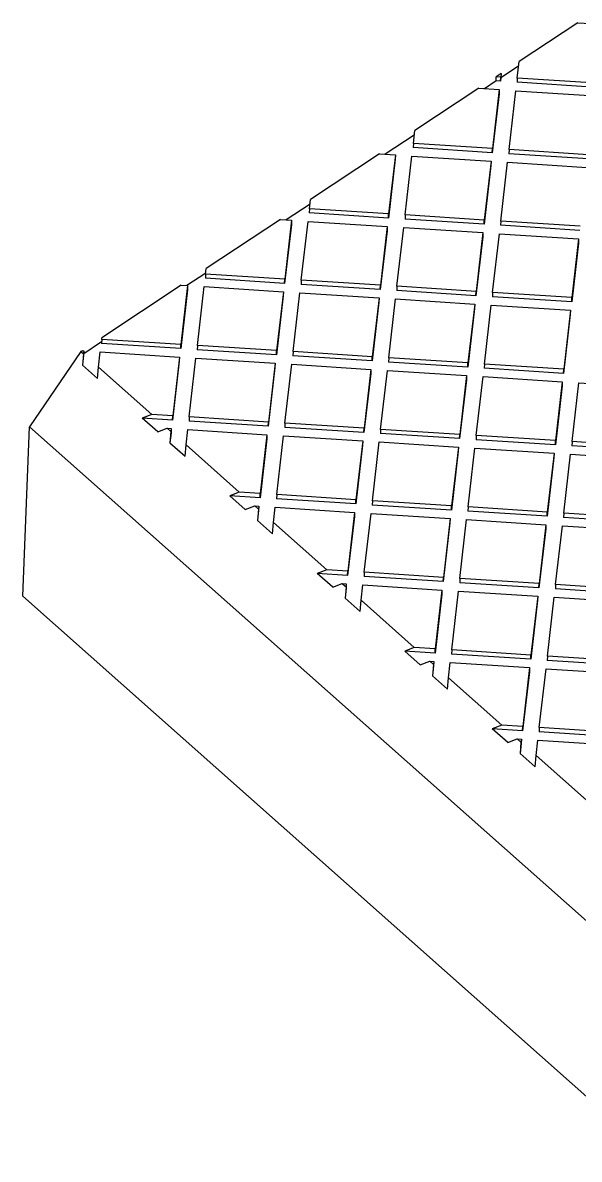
# Model space of a CAD drawing. Header units: millimetres. Extents: x -2140 to -1200, y 2406 to 2649.
# Drawn here: x -1272.08 to -1263.66, y 2438.39 to 2455.56 of the extents above; entities that cross this region are included whole.
import ezdxf

# ---------------------------------------------------------------- set-up
doc = ezdxf.new("R2010")
doc.units = ezdxf.units.MM

msp = doc.modelspace()

# ---------------------------------------------------------------- linework, layer by layer
at = {"color": 7, "linetype": 'Continuous', "lineweight": 25}
for p, q in [((-1263.684, 2455.564), (-1264.572, 2454.976)), ((-1263.684, 2455.564), (-1263.302, 2455.54)), ((-1264.58, 2454.909), (-1264.847, 2454.733)), ((-1264.601, 2454.728), (-1264.572, 2454.976)), ((-1264.92, 2454.684), (-1264.918, 2454.748)), ((-1264.844, 2454.797), (-1264.918, 2454.748)), ((-1264.85, 2454.744), (-1264.918, 2454.748)), ((-1264.853, 2454.68), (-1264.85, 2454.744)), ((-1264.847, 2454.733), (-1264.853, 2454.68)), ((-1264.844, 2454.797), (-1264.85, 2454.744)), ((-1264.844, 2454.797), (-1264.847, 2454.733)), ((-1264.601, 2454.728), (-1264.603, 2454.664)), ((-1263.404, 2454.65), (-1264.601, 2454.728)), ((-1265.183, 2454.573), (-1266.149, 2453.934)), ((-1265.183, 2454.573), (-1264.872, 2454.553)), ((-1264.92, 2454.684), (-1265.097, 2454.567)), ((-1264.872, 2454.553), (-1264.974, 2453.664)), ((-1264.853, 2454.68), (-1264.92, 2454.684)), ((-1264.872, 2454.553), (-1264.875, 2454.489)), ((-1264.724, 2453.648), (-1264.623, 2454.537)), ((-1264.623, 2454.537), (-1263.426, 2454.459)), ((-1263.406, 2454.586), (-1264.603, 2454.664)), ((-1264.875, 2454.489), (-1264.977, 2453.6)), ((-1266.157, 2453.866), (-1266.596, 2453.576)), ((-1266.171, 2453.741), (-1266.149, 2453.934)), ((-1266.171, 2453.741), (-1266.174, 2453.677)), ((-1264.977, 2453.6), (-1266.174, 2453.677)), ((-1264.974, 2453.664), (-1266.171, 2453.741)), ((-1266.682, 2453.581), (-1267.726, 2452.891)), ((-1266.682, 2453.581), (-1266.442, 2453.566)), ((-1266.445, 2453.502), (-1266.547, 2452.613)), ((-1266.442, 2453.566), (-1266.544, 2452.677)), ((-1266.442, 2453.566), (-1266.445, 2453.502)), ((-1266.295, 2452.661), (-1266.193, 2453.55)), ((-1266.193, 2453.55), (-1264.996, 2453.473)), ((-1264.977, 2453.6), (-1264.974, 2453.664)), ((-1264.724, 2453.648), (-1264.727, 2453.583)), ((-1263.53, 2453.506), (-1264.727, 2453.583)), ((-1263.527, 2453.57), (-1264.724, 2453.648)), ((-1264.998, 2453.409), (-1265.1, 2452.519)), ((-1264.996, 2453.473), (-1265.098, 2452.583)), ((-1264.996, 2453.473), (-1264.998, 2453.409)), ((-1264.848, 2452.567), (-1264.746, 2453.457)), ((-1264.746, 2453.457), (-1263.549, 2453.379)), ((-1267.733, 2452.823), (-1268.095, 2452.584)), ((-1267.741, 2452.754), (-1267.726, 2452.891)), ((-1267.741, 2452.754), (-1267.744, 2452.69)), ((-1266.547, 2452.613), (-1267.744, 2452.69)), ((-1266.544, 2452.677), (-1267.741, 2452.754)), ((-1266.547, 2452.613), (-1266.544, 2452.677)), ((-1266.295, 2452.661), (-1266.297, 2452.597)), ((-1265.098, 2452.583), (-1266.295, 2452.661)), ((-1268.181, 2452.59), (-1269.302, 2451.848)), ((-1268.181, 2452.59), (-1268.013, 2452.579)), ((-1268.015, 2452.515), (-1268.117, 2451.626)), ((-1268.013, 2452.579), (-1268.114, 2451.69)), ((-1268.013, 2452.579), (-1268.015, 2452.515)), ((-1267.865, 2451.674), (-1267.763, 2452.563)), ((-1267.763, 2452.563), (-1266.566, 2452.486)), ((-1266.566, 2452.486), (-1266.668, 2451.597)), ((-1266.566, 2452.486), (-1266.569, 2452.422)), ((-1266.418, 2451.581), (-1266.317, 2452.47)), ((-1266.317, 2452.47), (-1265.119, 2452.393)), ((-1265.1, 2452.519), (-1266.297, 2452.597)), ((-1265.1, 2452.519), (-1265.098, 2452.583)), ((-1264.848, 2452.567), (-1264.851, 2452.503)), ((-1263.654, 2452.426), (-1264.851, 2452.503)), ((-1263.651, 2452.49), (-1264.848, 2452.567)), ((-1266.569, 2452.422), (-1266.67, 2451.533)), ((-1265.122, 2452.329), (-1265.224, 2451.439)), ((-1265.119, 2452.393), (-1265.221, 2451.503)), ((-1265.119, 2452.393), (-1265.122, 2452.329)), ((-1264.972, 2451.487), (-1264.87, 2452.376)), ((-1264.87, 2452.376), (-1263.673, 2452.299)), ((-1263.673, 2452.299), (-1263.775, 2451.41)), ((-1263.673, 2452.299), (-1263.675, 2452.235)), ((-1263.675, 2452.235), (-1263.777, 2451.346)), ((-1269.312, 2451.767), (-1269.302, 2451.848)), ((-1269.31, 2451.781), (-1269.594, 2451.593)), ((-1269.312, 2451.767), (-1269.314, 2451.703)), ((-1268.117, 2451.626), (-1269.314, 2451.703)), ((-1268.114, 2451.69), (-1269.312, 2451.767)), ((-1268.117, 2451.626), (-1268.114, 2451.69)), ((-1267.865, 2451.674), (-1267.868, 2451.61)), ((-1266.668, 2451.597), (-1267.865, 2451.674)), ((-1269.68, 2451.599), (-1270.879, 2450.805)), ((-1269.586, 2451.528), (-1269.687, 2450.639)), ((-1269.583, 2451.592), (-1269.685, 2450.703)), ((-1269.68, 2451.599), (-1269.583, 2451.592)), ((-1269.583, 2451.592), (-1269.586, 2451.528)), ((-1269.435, 2450.687), (-1269.333, 2451.576)), ((-1269.333, 2451.576), (-1268.136, 2451.499)), ((-1268.136, 2451.499), (-1268.238, 2450.61)), ((-1268.136, 2451.499), (-1268.139, 2451.435)), ((-1267.989, 2450.594), (-1267.887, 2451.483)), ((-1267.887, 2451.483), (-1266.69, 2451.406)), ((-1266.67, 2451.533), (-1267.868, 2451.61)), ((-1266.67, 2451.533), (-1266.668, 2451.597)), ((-1266.418, 2451.581), (-1266.421, 2451.517)), ((-1265.224, 2451.439), (-1266.421, 2451.517)), ((-1265.221, 2451.503), (-1266.418, 2451.581)), ((-1265.224, 2451.439), (-1265.221, 2451.503)), ((-1264.972, 2451.487), (-1264.974, 2451.423)), ((-1263.775, 2451.41), (-1264.972, 2451.487)), ((-1268.139, 2451.435), (-1268.241, 2450.546)), ((-1266.692, 2451.342), (-1266.794, 2450.453)), ((-1266.69, 2451.406), (-1266.791, 2450.517)), ((-1266.69, 2451.406), (-1266.692, 2451.342)), ((-1266.542, 2450.501), (-1266.44, 2451.39)), ((-1266.44, 2451.39), (-1265.243, 2451.312)), ((-1265.243, 2451.312), (-1265.345, 2450.423)), ((-1265.243, 2451.312), (-1265.246, 2451.248)), ((-1265.095, 2450.407), (-1264.994, 2451.296)), ((-1264.994, 2451.296), (-1263.796, 2451.219)), ((-1263.777, 2451.346), (-1264.974, 2451.423)), ((-1263.777, 2451.346), (-1263.775, 2451.41)), ((-1265.246, 2451.248), (-1265.347, 2450.359)), ((-1263.799, 2451.155), (-1263.901, 2450.266)), ((-1263.796, 2451.219), (-1263.898, 2450.33)), ((-1263.796, 2451.219), (-1263.799, 2451.155)), ((-1270.882, 2450.78), (-1270.884, 2450.716)), ((-1270.882, 2450.78), (-1270.879, 2450.805)), ((-1269.685, 2450.703), (-1270.882, 2450.78)), ((-1271.198, 2450.595), (-1271.973, 2449.459)), ((-1271.179, 2450.607), (-1271.198, 2450.595)), ((-1271.198, 2450.595), (-1271.158, 2450.56)), ((-1271.179, 2450.607), (-1271.153, 2450.606)), ((-1271.153, 2450.606), (-1271.158, 2450.56)), ((-1271.153, 2450.606), (-1271.156, 2450.542)), ((-1270.883, 2450.74), (-1271.155, 2450.561)), ((-1270.93, 2450.358), (-1270.904, 2450.59)), ((-1270.904, 2450.59), (-1269.707, 2450.512)), ((-1269.687, 2450.639), (-1270.884, 2450.716)), ((-1269.687, 2450.639), (-1269.685, 2450.703)), ((-1269.435, 2450.687), (-1269.438, 2450.623)), ((-1268.241, 2450.546), (-1269.438, 2450.623)), ((-1268.238, 2450.61), (-1269.435, 2450.687)), ((-1268.241, 2450.546), (-1268.238, 2450.61)), ((-1267.989, 2450.594), (-1267.991, 2450.53)), ((-1266.791, 2450.517), (-1267.989, 2450.594)), ((-1271.158, 2450.56), (-1271.173, 2450.391)), ((-1271.156, 2450.542), (-1271.173, 2450.391)), ((-1269.709, 2450.448), (-1269.811, 2449.559)), ((-1269.707, 2450.512), (-1269.808, 2449.623)), ((-1269.707, 2450.512), (-1269.709, 2450.448)), ((-1269.559, 2449.607), (-1269.457, 2450.496)), ((-1269.457, 2450.496), (-1268.26, 2450.419)), ((-1268.26, 2450.419), (-1268.362, 2449.53)), ((-1268.26, 2450.419), (-1268.263, 2450.355)), ((-1266.794, 2450.453), (-1267.991, 2450.53)), ((-1266.794, 2450.453), (-1266.791, 2450.517)), ((-1266.542, 2450.501), (-1266.545, 2450.436)), ((-1265.347, 2450.359), (-1266.545, 2450.436)), ((-1265.345, 2450.423), (-1266.542, 2450.501)), ((-1265.347, 2450.359), (-1265.345, 2450.423)), ((-1271.173, 2450.391), (-1270.945, 2450.188)), ((-1270.945, 2450.188), (-1270.93, 2450.358)), ((-1270.93, 2450.358), (-1270.125, 2449.644)), ((-1268.263, 2450.355), (-1268.364, 2449.466)), ((-1268.112, 2449.514), (-1268.01, 2450.403)), ((-1268.01, 2450.403), (-1266.813, 2450.326)), ((-1266.816, 2450.262), (-1266.918, 2449.372)), ((-1266.813, 2450.326), (-1266.915, 2449.436)), ((-1266.813, 2450.326), (-1266.816, 2450.262)), ((-1266.666, 2449.42), (-1266.564, 2450.31)), ((-1266.564, 2450.31), (-1265.367, 2450.232)), ((-1265.095, 2450.407), (-1265.098, 2450.343)), ((-1263.901, 2450.266), (-1265.098, 2450.343)), ((-1263.898, 2450.33), (-1265.095, 2450.407)), ((-1263.901, 2450.266), (-1263.898, 2450.33)), ((-1265.369, 2450.168), (-1265.471, 2449.279)), ((-1265.367, 2450.232), (-1265.469, 2449.343)), ((-1265.367, 2450.232), (-1265.369, 2450.168)), ((-1265.219, 2449.327), (-1265.117, 2450.216)), ((-1265.117, 2450.216), (-1263.92, 2450.139)), ((-1263.923, 2450.075), (-1264.024, 2449.186)), ((-1263.92, 2450.139), (-1264.022, 2449.25)), ((-1263.92, 2450.139), (-1263.923, 2450.075)), ((-1263.772, 2449.234), (-1263.671, 2450.123)), ((-1263.671, 2450.123), (-1262.474, 2450.046)), ((-1270.125, 2449.644), (-1270.269, 2449.589)), ((-1270.035, 2449.381), (-1270.269, 2449.589)), ((-1269.811, 2449.559), (-1270.269, 2449.589)), ((-1269.808, 2449.623), (-1270.125, 2449.644)), ((-1269.811, 2449.559), (-1269.808, 2449.623)), ((-1269.559, 2449.607), (-1269.561, 2449.543)), ((-1268.362, 2449.53), (-1269.559, 2449.607)), ((-1272.076, 2446.897), (-1271.973, 2449.459)), ((-1262.381, 2440.951), (-1271.973, 2449.459)), ((-1270.035, 2449.381), (-1269.891, 2449.436)), ((-1269.891, 2449.436), (-1269.835, 2449.387)), ((-1269.891, 2449.436), (-1269.83, 2449.432)), ((-1269.835, 2449.387), (-1269.85, 2449.217)), ((-1269.83, 2449.432), (-1269.835, 2449.387)), ((-1269.83, 2449.432), (-1269.833, 2449.368)), ((-1269.607, 2449.184), (-1269.581, 2449.416)), ((-1269.581, 2449.416), (-1268.384, 2449.339)), ((-1268.364, 2449.466), (-1269.561, 2449.543)), ((-1268.364, 2449.466), (-1268.362, 2449.53)), ((-1268.112, 2449.514), (-1268.115, 2449.45)), ((-1266.918, 2449.372), (-1268.115, 2449.45)), ((-1266.915, 2449.436), (-1268.112, 2449.514)), ((-1266.918, 2449.372), (-1266.915, 2449.436)), ((-1266.666, 2449.42), (-1266.668, 2449.356)), ((-1265.469, 2449.343), (-1266.666, 2449.42)), ((-1269.833, 2449.368), (-1269.85, 2449.217)), ((-1269.85, 2449.217), (-1269.622, 2449.015)), ((-1268.386, 2449.275), (-1268.488, 2448.386)), ((-1268.384, 2449.339), (-1268.485, 2448.45)), ((-1268.384, 2449.339), (-1268.386, 2449.275)), ((-1268.236, 2448.434), (-1268.134, 2449.323)), ((-1268.134, 2449.323), (-1266.937, 2449.246)), ((-1266.937, 2449.246), (-1267.039, 2448.356)), ((-1266.937, 2449.246), (-1266.94, 2449.182)), ((-1266.789, 2448.34), (-1266.687, 2449.229)), ((-1266.687, 2449.229), (-1265.49, 2449.152)), ((-1265.471, 2449.279), (-1266.668, 2449.356)), ((-1265.471, 2449.279), (-1265.469, 2449.343)), ((-1265.219, 2449.327), (-1265.222, 2449.263)), ((-1264.024, 2449.186), (-1265.222, 2449.263)), ((-1264.022, 2449.25), (-1265.219, 2449.327)), ((-1264.024, 2449.186), (-1264.022, 2449.25)), ((-1263.772, 2449.234), (-1263.775, 2449.17)), ((-1262.575, 2449.157), (-1263.772, 2449.234)), ((-1269.622, 2449.015), (-1269.607, 2449.184)), ((-1269.607, 2449.184), (-1268.802, 2448.47)), ((-1266.94, 2449.182), (-1267.041, 2448.292)), ((-1265.493, 2449.088), (-1265.595, 2448.199)), ((-1265.49, 2449.152), (-1265.592, 2448.263)), ((-1265.49, 2449.152), (-1265.493, 2449.088)), ((-1265.343, 2448.247), (-1265.241, 2449.136)), ((-1265.241, 2449.136), (-1264.044, 2449.059)), ((-1264.044, 2449.059), (-1264.146, 2448.17)), ((-1264.044, 2449.059), (-1264.046, 2448.995)), ((-1263.896, 2448.154), (-1263.794, 2449.043)), ((-1263.794, 2449.043), (-1262.597, 2448.966)), ((-1262.578, 2449.093), (-1263.775, 2449.17)), ((-1264.046, 2448.995), (-1264.148, 2448.106)), ((-1268.802, 2448.47), (-1268.946, 2448.415)), ((-1268.712, 2448.208), (-1268.946, 2448.415)), ((-1268.488, 2448.386), (-1268.946, 2448.415)), ((-1268.485, 2448.45), (-1268.802, 2448.47)), ((-1268.488, 2448.386), (-1268.485, 2448.45)), ((-1268.236, 2448.434), (-1268.238, 2448.37)), ((-1267.041, 2448.292), (-1268.238, 2448.37)), ((-1267.039, 2448.356), (-1268.236, 2448.434)), ((-1267.041, 2448.292), (-1267.039, 2448.356)), ((-1268.712, 2448.208), (-1268.568, 2448.263)), ((-1268.568, 2448.263), (-1268.512, 2448.213)), ((-1268.568, 2448.263), (-1268.507, 2448.259)), ((-1268.512, 2448.213), (-1268.527, 2448.044)), ((-1268.51, 2448.195), (-1268.527, 2448.044)), ((-1268.507, 2448.259), (-1268.512, 2448.213)), ((-1268.507, 2448.259), (-1268.51, 2448.195)), ((-1268.284, 2448.011), (-1268.258, 2448.243)), ((-1268.258, 2448.243), (-1267.061, 2448.165)), ((-1266.789, 2448.34), (-1266.792, 2448.276)), ((-1265.595, 2448.199), (-1266.792, 2448.276)), ((-1265.592, 2448.263), (-1266.789, 2448.34)), ((-1265.595, 2448.199), (-1265.592, 2448.263)), ((-1265.343, 2448.247), (-1265.345, 2448.183)), ((-1264.148, 2448.106), (-1265.345, 2448.183)), ((-1264.146, 2448.17), (-1265.343, 2448.247)), ((-1268.527, 2448.044), (-1268.299, 2447.841)), ((-1268.299, 2447.841), (-1268.284, 2448.011)), ((-1268.284, 2448.011), (-1267.479, 2447.297)), ((-1267.063, 2448.101), (-1267.165, 2447.212)), ((-1267.061, 2448.165), (-1267.162, 2447.276)), ((-1267.061, 2448.165), (-1267.063, 2448.101)), ((-1266.913, 2447.26), (-1266.811, 2448.149)), ((-1266.811, 2448.149), (-1265.614, 2448.072)), ((-1265.617, 2448.008), (-1265.718, 2447.119)), ((-1265.614, 2448.072), (-1265.716, 2447.183)), ((-1265.614, 2448.072), (-1265.617, 2448.008)), ((-1265.466, 2447.167), (-1265.365, 2448.056)), ((-1265.365, 2448.056), (-1264.167, 2447.979)), ((-1264.148, 2448.106), (-1264.146, 2448.17)), ((-1263.896, 2448.154), (-1263.899, 2448.09)), ((-1262.702, 2448.012), (-1263.899, 2448.09)), ((-1262.699, 2448.076), (-1263.896, 2448.154)), ((-1264.17, 2447.915), (-1264.272, 2447.026)), ((-1264.167, 2447.979), (-1264.269, 2447.09)), ((-1264.167, 2447.979), (-1264.17, 2447.915)), ((-1264.02, 2447.074), (-1263.918, 2447.963)), ((-1263.918, 2447.963), (-1262.721, 2447.886)), ((-1267.479, 2447.297), (-1267.623, 2447.242)), ((-1267.389, 2447.034), (-1267.623, 2447.242)), ((-1267.165, 2447.212), (-1267.623, 2447.242)), ((-1267.162, 2447.276), (-1267.479, 2447.297)), ((-1267.165, 2447.212), (-1267.162, 2447.276)), ((-1266.913, 2447.26), (-1266.915, 2447.196)), ((-1265.718, 2447.119), (-1266.915, 2447.196)), ((-1265.716, 2447.183), (-1266.913, 2447.26)), ((-1265.718, 2447.119), (-1265.716, 2447.183)), ((-1265.466, 2447.167), (-1265.469, 2447.103)), ((-1264.269, 2447.09), (-1265.466, 2447.167)), ((-1267.389, 2447.034), (-1267.245, 2447.089)), ((-1267.245, 2447.089), (-1267.189, 2447.04)), ((-1267.245, 2447.089), (-1267.184, 2447.085)), ((-1267.189, 2447.04), (-1267.204, 2446.87)), ((-1267.187, 2447.021), (-1267.204, 2446.87)), ((-1267.184, 2447.085), (-1267.189, 2447.04)), ((-1267.184, 2447.085), (-1267.187, 2447.021)), ((-1266.961, 2446.837), (-1266.935, 2447.069)), ((-1266.935, 2447.069), (-1265.738, 2446.992)), ((-1265.738, 2446.992), (-1265.839, 2446.103)), ((-1265.738, 2446.992), (-1265.74, 2446.928)), ((-1265.59, 2446.087), (-1265.488, 2446.976)), ((-1265.488, 2446.976), (-1264.291, 2446.899)), ((-1264.272, 2447.026), (-1265.469, 2447.103)), ((-1264.272, 2447.026), (-1264.269, 2447.09)), ((-1264.02, 2447.074), (-1264.022, 2447.01)), ((-1262.825, 2446.932), (-1264.022, 2447.01)), ((-1262.823, 2446.996), (-1264.02, 2447.074)), ((-1272.076, 2446.897), (-1262.485, 2438.39)), ((-1267.204, 2446.87), (-1266.976, 2446.668)), ((-1266.976, 2446.668), (-1266.961, 2446.837)), ((-1266.961, 2446.837), (-1266.156, 2446.123)), ((-1265.74, 2446.928), (-1265.842, 2446.039)), ((-1264.294, 2446.835), (-1264.395, 2445.946)), ((-1264.291, 2446.899), (-1264.393, 2446.01)), ((-1264.291, 2446.899), (-1264.294, 2446.835)), ((-1264.143, 2445.993), (-1264.042, 2446.883)), ((-1264.042, 2446.883), (-1262.844, 2446.805)), ((-1266.156, 2446.123), (-1266.3, 2446.068)), ((-1265.839, 2446.103), (-1266.156, 2446.123)), ((-1266.066, 2445.861), (-1266.3, 2446.068)), ((-1265.842, 2446.039), (-1266.3, 2446.068)), ((-1265.842, 2446.039), (-1265.839, 2446.103)), ((-1265.59, 2446.087), (-1265.593, 2446.023)), ((-1264.395, 2445.946), (-1265.593, 2446.023)), ((-1264.393, 2446.01), (-1265.59, 2446.087)), ((-1264.395, 2445.946), (-1264.393, 2446.01)), ((-1264.143, 2445.993), (-1264.146, 2445.929)), ((-1262.946, 2445.916), (-1264.143, 2445.993)), ((-1266.066, 2445.861), (-1265.922, 2445.916)), ((-1265.922, 2445.916), (-1265.866, 2445.866)), ((-1265.922, 2445.916), (-1265.861, 2445.912)), ((-1265.866, 2445.866), (-1265.881, 2445.697)), ((-1265.864, 2445.848), (-1265.881, 2445.697)), ((-1265.861, 2445.912), (-1265.866, 2445.866)), ((-1265.861, 2445.912), (-1265.864, 2445.848)), ((-1265.638, 2445.664), (-1265.612, 2445.896)), ((-1265.612, 2445.896), (-1264.415, 2445.819)), ((-1264.415, 2445.819), (-1264.516, 2444.929)), ((-1264.415, 2445.819), (-1264.417, 2445.755)), ((-1264.267, 2444.913), (-1264.165, 2445.803)), ((-1264.165, 2445.803), (-1262.968, 2445.725)), ((-1262.949, 2445.852), (-1264.146, 2445.929)), ((-1265.881, 2445.697), (-1265.653, 2445.495)), ((-1265.653, 2445.495), (-1265.638, 2445.664)), ((-1265.638, 2445.664), (-1264.833, 2444.95)), ((-1264.417, 2445.755), (-1264.519, 2444.865)), ((-1264.833, 2444.95), (-1264.977, 2444.895)), ((-1264.516, 2444.929), (-1264.833, 2444.95)), ((-1264.519, 2444.865), (-1264.516, 2444.929)), ((-1264.267, 2444.913), (-1264.27, 2444.849)), ((-1263.07, 2444.836), (-1264.267, 2444.913)), ((-1264.743, 2444.688), (-1264.977, 2444.895)), ((-1264.519, 2444.865), (-1264.977, 2444.895)), ((-1264.743, 2444.688), (-1264.599, 2444.742)), ((-1264.599, 2444.742), (-1264.544, 2444.693)), ((-1264.599, 2444.742), (-1264.538, 2444.739)), ((-1263.072, 2444.772), (-1264.27, 2444.849)), ((-1264.544, 2444.693), (-1264.558, 2444.524)), ((-1264.541, 2444.674), (-1264.558, 2444.524)), ((-1264.538, 2444.739), (-1264.544, 2444.693)), ((-1264.538, 2444.739), (-1264.541, 2444.674)), ((-1264.315, 2444.491), (-1264.289, 2444.722)), ((-1264.289, 2444.722), (-1263.092, 2444.645)), ((-1264.558, 2444.524), (-1264.33, 2444.321)), ((-1264.33, 2444.321), (-1264.315, 2444.491)), ((-1264.315, 2444.491), (-1263.51, 2443.776))]:
    msp.add_line(p, q, dxfattribs=at)

doc.saveas('drawing.dxf')
